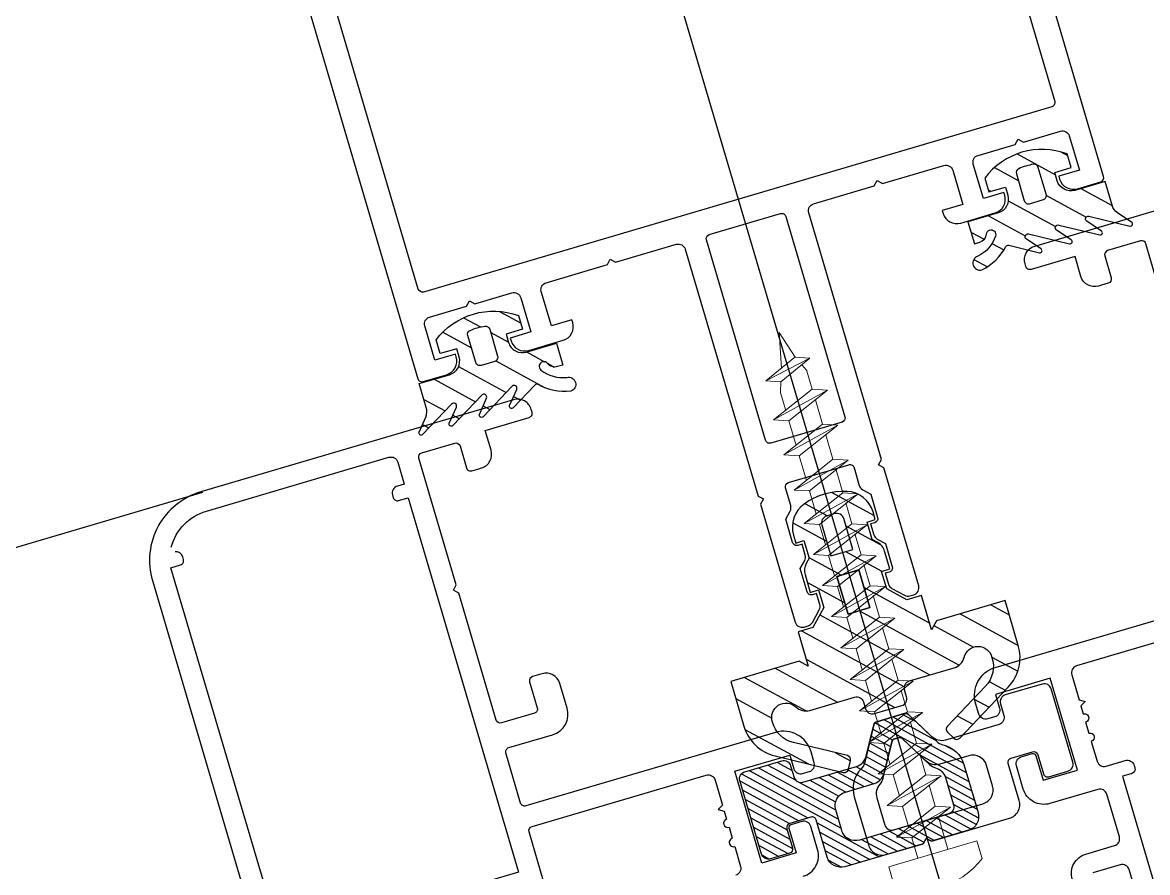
# Model space of a CAD drawing. Header units: millimetres. Extents: x 62878 to 70819, y -67946 to -61850.
# Drawn here: x 63899.33 to 63907.2, y -65539.48 to -65533.54 of the extents above; entities that cross this region are included whole.
import ezdxf

# ---------------------------------------------------------------- set-up
doc = ezdxf.new("R2010")
doc.units = ezdxf.units.MM
doc.layers.add('DOGRAMA', color=171, linetype='Continuous', lineweight=0)
doc.layers.add('DUVAR-yeni', color=3, linetype='Continuous', lineweight=30)
pattern_1 = [(151.4266584183392, (64007.72836695237, -65496.60605881782), (0.07592747398675415, 0.1394151397588898), [])]

# ---------------------------------------------------------------- blocks, each defined once
blk = doc.blocks.new('a2we')
at = {"lineweight": 5, "ltscale": 0.5}
for p, q in [((-196.0144480926461, -415.2868589025547), (-196.5925912144022, -417.2488821181558)), ((-196.0144480926461, -415.2868589025547), (-195.4639709594615, -417.7110762494052)), ((-197.5747968978259, -417.6063757508618), (-196.5747276986959, -417.2423803302317)), ((-194.1582851917165, -418.2620245979042), (-197.5747968978259, -417.6063757508618)), ((-195.1583543907882, -418.6260200186506), (-197.5747968978259, -417.6063757508618)), ((-196.5747276986959, -417.2423803302317), (-194.1582851917165, -418.2620245979042)), ((-197.1143788935161, -419.7428166739272), (-197.1143788935161, -418.4283854465556)), ((-196.8896500078097, -417.895480952812), (-197.0961171580722, -418.3448917148726)), ((-194.1582851917165, -418.2620245979042), (-195.1583543907882, -418.6260200186506)), ((-195.1583543907882, -418.6260200186506), (-194.9264251741961, -419.2953524503964)), ((-198.1144480926461, -420.1068120946153), (-197.1143788935161, -419.7428166739268)), ((-194.9154016761721, -421.4039929561312), (-198.1144480926461, -420.1068120946153)), ((-193.9153324771005, -421.0399975355008), (-198.1144480926461, -420.1068120946153)), ((-197.1143788935161, -419.7428166739268), (-193.9153324771005, -421.0399975355008)), ((-197.1143788935161, -419.7428166739268), (-193.9153324771005, -421.0399975355008)), ((-194.9154016761394, -420.634479622855), (-194.9154016761394, -419.3608343693425)), ((-197.1143788935161, -422.2969096404012), (-197.1143788935162, -420.512330007273)), ((-193.9153324771005, -421.0399975355008), (-194.9154016761721, -421.4039929561312)), ((-194.9154016761721, -423.1885725893157), (-194.9154016761721, -421.4039929561312)), ((-198.1144480926461, -422.6609050610894), (-197.1143788935161, -422.2969096404012)), ((-197.1143788935161, -422.2969096404012), (-193.9153324771005, -423.594090501975)), ((-197.1143788935161, -422.2969096404012), (-193.9153324771005, -423.594090501975)), ((-194.9154016761721, -423.9580859226053), (-198.1144480926461, -422.6609050610894)), ((-193.9153324771005, -423.594090501975), (-198.1144480926461, -422.6609050610894)), ((-197.1143788935161, -424.8510026068752), (-197.1143788935162, -423.0664229737469)), ((-193.9153324771005, -423.594090501975), (-194.9154016761721, -423.9580859226053)), ((-194.9154016761721, -425.7426655557898), (-194.9154016761721, -423.9580859226053)), ((-198.1144480926461, -425.2149980275636), (-197.1143788935161, -424.8510026068752)), ((-197.1143788935161, -424.8510026068752), (-193.9153324771005, -426.1481834684492)), ((-197.1143788935161, -424.8510026068752), (-193.9153324771005, -426.1481834684492)), ((-194.9154016761721, -426.5121788890793), (-198.1144480926461, -425.2149980275636)), ((-193.9153324771005, -426.1481834684492), (-198.1144480926461, -425.2149980275636)), ((-197.1143788935161, -427.3050955733496), (-197.1143788935162, -425.6205159402211)), ((-193.9153324771005, -426.1481834684492), (-194.9154016761721, -426.5121788890793)), ((-194.9154016761721, -428.1967585222638), (-194.9154016761721, -426.5121788890793)), ((-198.1144480926461, -427.669090994038), (-197.1143788935161, -427.3050955733496)), ((-194.9154016761721, -428.9662718555534), (-198.1144480926461, -427.669090994038)), ((-193.9153324771005, -428.6022764349236), (-198.1144480926461, -427.669090994038)), ((-197.1143788935161, -427.3050955733496), (-193.9153324771005, -428.6022764349236)), ((-197.1143788935161, -427.3050955733496), (-193.9153324771005, -428.6022764349236)), ((-197.1143788935161, -429.5591885398237), (-197.1143788935161, -428.0237477951896)), ((-193.9153324771005, -428.6022764349236), (-194.9154016761721, -428.9662718555534)), ((-198.1144480926461, -429.9231839605702), (-197.1143788935161, -429.5591885398237)), ((-197.1143788935161, -429.5591885398237), (-193.9153324771005, -430.8563694013976)), ((-197.1143788935161, -429.5591885398237), (-193.9153324771005, -430.8563694013976)), ((-194.9154016761721, -430.450851488738), (-194.9154016761721, -428.9662718555534)), ((-194.9154016761721, -431.2203648220857), (-198.1144480926461, -429.9231839605702)), ((-193.9153324771005, -430.8563694013976), (-198.1144480926461, -429.9231839605702)), ((-197.1143788935161, -431.8132815063559), (-197.1143788935161, -430.2778407616635)), ((-193.9153324771005, -430.8563694013976), (-194.9154016761721, -431.2203648220857)), ((-198.1144480926461, -432.177276926986), (-197.1143788935161, -431.8132815063559)), ((-197.1143788935161, -431.8132815063559), (-193.9153324771005, -433.1104623678716)), ((-197.1143788935161, -431.8132815063559), (-193.9153324771005, -433.1104623678716)), ((-194.9154016761721, -432.7049444552304), (-194.9154016761721, -431.2203648220857)), ((-194.9154016761721, -433.4744577885599), (-198.1144480926461, -432.177276926986)), ((-193.9153324771005, -433.1104623678716), (-198.1144480926461, -432.177276926986)), ((-197.1143788935161, -434.0673744728301), (-197.1143788935161, -432.5319337281958)), ((-193.9153324771005, -433.1104623678716), (-194.9154016761721, -433.4744577885599)), ((-194.9154016761721, -434.9590374217446), (-194.9154016761721, -433.4744577885599)), ((-198.1144480926461, -434.4313698935184), (-197.1143788935161, -434.0673744728301)), ((-197.1143788935161, -434.0673744728301), (-193.9153324771005, -435.364555334404)), ((-197.1143788935161, -434.0673744728301), (-193.9153324771005, -435.364555334404)), ((-194.9154016761721, -435.7285507550341), (-198.1144480926461, -434.4313698935184)), ((-193.9153324771005, -435.364555334404), (-198.1144480926461, -434.4313698935184)), ((-197.1143788935161, -436.3642339800811), (-197.1143788935161, -434.7860266946118)), ((-193.9153324771005, -435.364555334404), (-194.9154016761721, -435.7285507550341)), ((-194.9154016761721, -437.2558969289955), (-194.9154016761721, -435.7285507550341)), ((-198.1144480926461, -436.7282294008277), (-197.1143788935161, -436.3642339800811)), ((-197.1143788935161, -436.3642339800811), (-193.9153324771005, -437.6614148416551)), ((-197.1143788935161, -436.3642339800811), (-193.9153324771005, -437.6614148416551)), ((-194.9154016761721, -438.0254102623434), (-198.1144480926461, -436.7282294008277)), ((-193.9153324771005, -437.6614148416551), (-198.1144480926461, -436.7282294008277)), ((-197.1143788935161, -438.6610934873901), (-197.1143788935161, -437.1337473134849)), ((-193.9153324771005, -437.6614148416551), (-194.9154016761721, -438.0254102623434)), ((-194.9154016761721, -439.5527564362646), (-194.9154016761721, -438.0254102623434)), ((-198.1144480926461, -439.0250889080787), (-197.1143788935161, -438.6610934873901)), ((-197.1143788935161, -438.6610934873901), (-193.9153324771005, -439.9582743489061)), ((-197.1143788935161, -438.6610934873901), (-193.9153324771005, -439.9582743489061)), ((-194.9154016761721, -440.3222697695944), (-198.1144480926461, -439.0250889080787)), ((-193.9153324771005, -439.9582743489061), (-198.1144480926461, -439.0250889080787)), ((-197.1143788935161, -440.9579529946993), (-197.1143788935161, -439.430606820736)), ((-193.9153324771005, -439.9582743489061), (-194.9154016761721, -440.3222697695944)), ((-194.9154016761721, -441.849615943574), (-194.9154016761721, -440.3222697695944)), ((-198.1144480926461, -441.3219484153295), (-197.1143788935161, -440.9579529946993)), ((-194.9154016761721, -442.6191292769035), (-198.1144480926461, -441.3219484153295)), ((-193.9153324771005, -442.2551338562151), (-198.1144480926461, -441.3219484153295)), ((-197.1143788935161, -440.9579529946993), (-193.9153324771005, -442.2551338562151)), ((-197.1143788935161, -443.2537258831643), (-197.1143788935161, -441.7274663280053)), ((-193.9153324771005, -442.2551338562151), (-194.9154016761721, -442.6191292769035)), ((-194.9154016761721, -444.1453888320787), (-194.9154016761721, -442.6191292769035)), ((-198.1144480926461, -443.6177213039109), (-197.1143788935161, -443.2537258831643)), ((-194.9154016761721, -444.9149021654266), (-198.1144480926461, -443.6177213039109)), ((-193.9153324771005, -444.5509067447383), (-198.1144480926461, -443.6177213039109)), ((-197.1143788935161, -443.2537258831643), (-193.9153324771005, -444.5509067447383)), ((-197.1143788935161, -445.5538642814245), (-197.1143788935161, -444.0232392165685)), ((-193.9153324771005, -444.5509067447383), (-194.9154016761721, -444.9149021654266)), ((-194.9154016761721, -446.4455272302989), (-194.9154016761721, -444.9149021654266)), ((-198.1144480926461, -445.9178597020545), (-197.1143788935161, -445.5538642814245)), ((-193.9153324771005, -446.8510451429402), (-198.1144480926461, -445.9178597020545)), ((-194.9154016761721, -447.2150405636282), (-198.1144480926461, -445.9178597020545)), ((-197.1143788935161, -445.5538642814245), (-193.9153324771005, -446.8510451429402)), ((-197.1143788935161, -445.5538642814245), (-193.9153324771005, -446.8510451429402)), ((-197.1143788935161, -447.8540026795677), (-197.1143788935161, -446.3233776147298)), ((-193.9153324771005, -446.8510451429402), (-194.9154016761721, -447.2150405636282)), ((-194.9154016761721, -448.7456656284821), (-194.9154016761721, -447.2150405636282)), ((-197.1143788935161, -447.8540026795677), (-198.1144480926461, -448.2179981003141)), ((-194.9154016761721, -449.5151789618299), (-198.1144480926461, -448.2179981003141)), ((-198.1144480926461, -448.2179981003141), (-193.9153324771005, -449.1511835411412)), ((-193.9153324771005, -449.1511835411412), (-197.1143788935161, -447.8540026795677)), ((-197.1143788935161, -450.1541410778275), (-197.1143788935161, -448.6235160129718)), ((-193.9153324770423, -449.1511835411412), (-194.9154016761721, -449.5151789618299)), ((-194.9154016761723, -451.0458040266858), (-194.9154016761721, -449.5151789618299)), ((-198.1144480926461, -450.5181364984577), (-197.1143788935161, -450.1541410778275)), ((-194.9154016761721, -451.8153173600317), (-198.1144480926461, -450.5181364984577)), ((-193.9153324770423, -451.4513219393434), (-198.1144480926461, -450.5181364984577)), ((-197.1143788935161, -450.1541410778275), (-193.9153324770423, -451.4513219393434)), ((-197.1143788935161, -453.2868589025547), (-197.1143788935162, -450.9236544111328)), ((-193.9153324770423, -451.4513219393434), (-194.9154016761721, -451.8153173600317)), ((-194.9154016761721, -453.2868589025547), (-194.9154016761721, -451.8153173600317)), ((-192.7980524524961, -453.2868589025547), (-199.230843732796, -453.2868589025547)), ((-199.230843732796, -454.5827171301502), (-199.230843732796, -453.2868589025547)), ((-192.7980524524961, -454.5827171301502), (-192.7980524524961, -453.2868589025547))]:
    blk.add_line(p, q, dxfattribs=at)
blk.add_lwpolyline([(-196.4690204826777, -455.6637351848848), (-196.1125089353335, -455.3998333582319), (-195.9163872499585, -455.3998333582319), (-195.5598757026143, -455.6637351848848)], dxfattribs=at)
for centre, radius, start, end in [((-196.9143788935627, -418.4283854465556), 0.2, 155.3251238657465, 180), ((-195.115401676151, -419.3608343693425), 0.2, 0, 19.11162363728389), ((-195.6603624057317, -449.5292358589606), 6.187568978619671, 234.757305859688, 262.4904896380407), ((-196.3685337795604, -449.5292358589606), 6.187568978619673, 277.5095103619591, 305.2426941403116)]:
    blk.add_arc(centre, radius, start, end, dxfattribs=at)

msp = doc.modelspace()

# ---------------------------------------------------------------- hatches: boundary and pattern name
at = {"layer": 'DOGRAMA', "lineweight": -2}
h = msp.add_hatch(dxfattribs=at)
h.set_pattern_fill('ANSI31', color=256, scale=0.05, angle=523.5057849383392, style=0)
h.set_pattern_definition(pattern_1)
edge = h.paths.add_edge_path()
edge.add_arc((63907.0489851384, -65534.78597607507), 0.09999999995363479, 196.4266584055119, 236.4266584056851, ccw=False)
edge.add_line((63906.95306688807, -65534.81425485235), (63906.90412255099, -65534.64824148035))
edge.add_line((63906.90412255099, -65534.64824148035), (63906.69310240018, -65534.71045479045))
edge.add_arc((63906.66482362286, -65534.61453654009), 0.09999999999111438, 196.4266584207896, 286.42665842078964, ccw=False)
edge.add_line((63906.5689053725, -65534.64281531741), (63906.55193810612, -65534.58526436718))
edge.add_line((63906.55193810612, -65534.58526436718), (63906.66704000653, -65534.5513298344))
edge.add_line((63906.66704000653, -65534.5513298344), (63906.6387612292, -65534.45541158407))
edge.add_arc((63906.46412158736, -65534.92392091746), 0.49999999997082, 69.55676077025808, 143.2965560621246)
edge.add_line((63906.06325172702, -65534.62508424793), (63906.09153050432, -65534.72100249829))
edge.add_line((63906.09153050432, -65534.72100249829), (63906.2066324048, -65534.6870679655))
edge.add_line((63906.2066324048, -65534.6870679655), (63906.22359967119, -65534.74461891571))
edge.add_arc((63906.12768142081, -65534.77289769304), 0.100000000018224, -73.5733415707511, 16.426658429248903, ccw=False)
edge.add_line((63906.15596019815, -65534.86881594342), (63905.94494004734, -65534.93102925349))
edge.add_line((63905.94494004734, -65534.93102925349), (63905.99003762895, -65535.08399488837))
edge.add_line((63905.99003762895, -65535.08399488837), (63906.02790557337, -65535.07283059829))
edge.add_arc((63906.00952436813, -65535.01048373555), 0.0650000000026714, 286.4266584052214, 354.8359939172237)
edge.add_arc((63906.10681729099, -65535.01927646183), 0.03268943072275203, -19.00362072441061, 174.8359939169109, ccw=False)
edge.add_arc((63905.90767434166, -65534.95350092641), 0.2424115900525277, 296.11735263008416, 341.62412503743946, ccw=False)
edge.add_arc((63906.02979733208, -65535.218756167), 0.05002797726184434, 107.9412634975209, 285.4544998052244)
edge.add_arc((63905.87854740239, -65534.93360702731), 0.3717812401217464, 296.2751588470188, 332.9266793367318)
edge.add_arc((63906.22593602638, -65535.11434108003), 0.02000000000724108, 76.42665844449408, 144.8123213259601, ccw=False)
edge.add_line((63906.2306298235, -65535.09489967399), (63906.44452254974, -65535.14654043817))
edge.add_arc((63906.44804289757, -65535.13195938365), 0.01500000000150374, 256.4266584715099, 416.4266584850812)
edge.add_line((63906.45633795681, -65535.11946170418), (63906.35375398739, -65535.05137385581))
edge.add_arc((63906.3648140664, -65535.03471028318), 0.02000000001251871, 76.42665838860017, 236.4266584020892, ccw=False)
edge.add_line((63906.36950786354, -65535.01526887713), (63906.65554270051, -65535.08432712809))
edge.add_arc((63906.65906304836, -65535.06974607356), 0.01500000000662652, 256.4266583904623, 416.4266584387696)
edge.add_line((63906.66735810761, -65535.05724839409), (63906.56477413818, -65534.98916054568))
edge.add_arc((63906.57583421718, -65534.97249697307), 0.01999999998628493, 76.42665841444841, 236.4266584022423, ccw=False)
edge.add_line((63906.5805280143, -65534.95305556705), (63906.86656285134, -65535.02211381799))
edge.add_arc((63906.87008319917, -65535.00753276349), 0.01499999997150517, 256.4266584724357, 416.4266584543428)
edge.add_line((63906.8783782584, -65534.99503508404), (63906.77579428898, -65534.92694723564))
edge.add_arc((63906.78685436799, -65534.910283663), 0.02000000001455725, 76.42665845427791, 236.4266584309829, ccw=False)
edge.add_line((63906.79154816511, -65534.89084225695), (63907.07758300214, -65534.95990050792))
edge.add_arc((63907.08110334997, -65534.94531945339), 0.01500000000857648, 256.4266584780325, 416.4266584541387)
edge.add_line((63907.08939840922, -65534.93282177391), (63906.99368474339, -65534.86929393811))
edge = h.paths.add_edge_path(flags=16)
edge.add_line((63906.28371527703, -65534.59490182501), (63906.33931306568, -65534.7834829137))
edge.add_arc((63906.36808854077, -65534.7749992805), 0.02999999997566336, 196.4266584474792, 286.4266584608081)
edge.add_line((63906.37657217398, -65534.80377475558), (63906.47249042433, -65534.77549597832))
edge.add_arc((63906.46400679112, -65534.74672050318), 0.03000000003149514, 286.4266584160422, 376.4266584160422)
edge.add_line((63906.49278226626, -65534.73823686998), (63906.43718447758, -65534.54965578132))
edge.add_arc((63906.40840900249, -65534.55813941451), 0.02999999998058478, 16.42665843022074, 98.66022427212542)
edge.add_arc((63906.46412158739, -65534.92392091747), 0.4000000000105651, 98.66022424912427, 114.1930925853179)
edge.add_arc((63906.31249075211, -65534.58641819182), 0.02999999996897027, 114.193092601153, 196.4266584341504)
h = msp.add_hatch(dxfattribs=at)
h.set_pattern_fill('ANSI31', color=256, scale=0.05, angle=523.5057849383392, style=0)
h.set_pattern_definition(pattern_1)
edge = h.paths.add_edge_path()
edge.add_arc((63902.06123611936, -65536.25647249546), 0.09999999999142001, 336.4266584282746, 376.4266584287869)
edge.add_line((63902.15715436971, -65536.22819371813), (63902.10821003265, -65536.06218034617))
edge.add_line((63902.10821003265, -65536.06218034617), (63902.31923018349, -65535.99996703606))
edge.add_arc((63902.29095140615, -65535.90404878568), 0.1000000000091874, 286.4266584264291, 376.4266584264291)
edge.add_line((63902.38686965653, -65535.87577000835), (63902.36990239012, -65535.8182190582))
edge.add_line((63902.36990239012, -65535.8182190582), (63902.25480048969, -65535.85215359092))
edge.add_line((63902.25480048969, -65535.85215359092), (63902.22652171239, -65535.75623534057))
edge.add_arc((63902.62739157274, -65536.05507201004), 0.4999999999672388, 69.55676077552812, 143.2965560676303, ccw=False)
edge.add_line((63902.80203121455, -65535.58656267665), (63902.83030999188, -65535.68248092702))
edge.add_line((63902.83030999188, -65535.68248092702), (63902.71520809142, -65535.7164154598))
edge.add_line((63902.71520809142, -65535.7164154598), (63902.73217535782, -65535.77396641004))
edge.add_arc((63902.82809360819, -65535.74568763272), 0.1000000000050723, 196.4266584184318, 286.4266584184318)
edge.add_line((63902.85637238551, -65535.84160588309), (63903.06739253629, -65535.77939257299))
edge.add_line((63903.06739253629, -65535.77939257299), (63903.11249011789, -65535.93235820784))
edge.add_line((63903.11249011789, -65535.93235820784), (63903.07462217352, -65535.94352249788))
edge.add_arc((63903.05624096826, -65535.88117563514), 0.06500000000678649, 218.017322902733, 286.426658417525, ccw=False)
edge.add_arc((63902.97927883378, -65535.9413425258), 0.03268943071656494, 38.01732291271809, 231.8569375391436)
edge.add_arc((63903.11088870687, -65535.77805389598), 0.2424115900339069, 231.2291917705969, 276.7359641778543)
edge.add_arc((63903.15219616495, -65536.0671353055), 0.05002797723702349, -72.60118295319711, 104.91205335841809, ccw=False)
edge.add_arc((63903.12456490133, -65535.74554070611), 0.3717812400922091, 239.9266375006914, 276.5781579914065, ccw=False)
edge.add_arc((63902.93078331349, -65536.08582345628), 0.0199999999858274, 68.04099553346803, 136.4266583960897)
edge.add_line((63902.91629346056, -65536.07203780572), (63902.76462488378, -65536.23145395821))
edge.add_arc((63902.75375749409, -65536.22111472028), 0.01499999999446041, 156.4266583837209, 316.4266583361735, ccw=False)
edge.add_line((63902.74000926055, -65536.21511588087), (63902.78924918218, -65536.10226706167))
edge.add_arc((63902.77091820411, -65536.09426860913), 0.01999999999910828, 336.4266584020146, 496.4266584248247)
edge.add_line((63902.75642835117, -65536.08048295857), (63902.553604733, -65536.29366726831))
edge.add_arc((63902.54273734329, -65536.28332803037), 0.01500000000500317, 156.4266584346665, 316.42665837448675, ccw=False)
edge.add_line((63902.52898910974, -65536.27732919098), (63902.57822903137, -65536.16448037174))
edge.add_arc((63902.55989805331, -65536.15648191923), 0.01999999998080023, 336.4266584700971, 496.4266584693949)
edge.add_line((63902.54540820036, -65536.14269626868), (63902.3425845822, -65536.3558805784))
edge.add_arc((63902.33171719249, -65536.34554134046), 0.01500000000500317, 156.4266583948356, 316.42665837448675, ccw=False)
edge.add_line((63902.31796895894, -65536.33954250105), (63902.36720888055, -65536.22669368183))
edge.add_arc((63902.34887790249, -65536.21869522931), 0.01999999998661987, 336.4266584318879, 496.4266584693949)
edge.add_line((63902.33438804954, -65536.20490957877), (63902.13156443139, -65536.4180938885))
edge.add_arc((63902.12069704168, -65536.40775465056), 0.01500000001027455, 156.4266584059503, 316.4266583936433, ccw=False)
edge.add_line((63902.10694880812, -65536.40175581115), (63902.15289100972, -65536.2964647581))
edge = h.paths.add_edge_path(flags=16)
edge.add_line((63902.60045446292, -65535.68080687393), (63902.65605225156, -65535.86938796267))
edge.add_arc((63902.62727677649, -65535.87787159584), 0.02999999995347521, -73.57334159797688, 16.426658402023122, ccw=False)
edge.add_line((63902.63576040966, -65535.90664707091), (63902.5398421593, -65535.93492584823))
edge.add_arc((63902.53135852609, -65535.90615037311), 0.0300000000056368, 196.4266584317607, 286.4266584450895, ccw=False)
edge.add_line((63902.50258305098, -65535.91463400632), (63902.44698526233, -65535.72605291766))
edge.add_arc((63902.47576073743, -65535.71756928445), 0.02999999999660028, 114.1930926094198, 196.4266584356903, ccw=False)
edge.add_arc((63902.62739157271, -65536.05507201022), 0.4000000001382876, 98.66022424423892, 114.1930925804819, ccw=False)
edge.add_arc((63902.57167898784, -65535.68929050713), 0.0299999999809151, 16.426658434150397, 98.66022427212539, ccw=False)
h = msp.add_hatch(dxfattribs=at)
h.set_pattern_fill('ANSI31', color=256, scale=0.05, angle=523.5057849383392, style=0)
h.set_pattern_definition(pattern_1)
edge = h.paths.add_edge_path(flags=16)
edge.add_arc((63905.02809816302, -65537.01945514041), 0.05000000000951513, 16.42665841607405, 106.426658416074)
edge.add_line((63905.01395877436, -65536.97149601522), (63904.95640782415, -65536.98846328161))
edge.add_arc((63904.97054721283, -65537.03642240679), 0.05000000000172985, 106.4266584447816, 196.4266584504211)
edge.add_line((63904.92258808764, -65537.05056179548), (63904.98621533662, -65537.26637785879))
edge.add_line((63904.98621533662, -65537.26637785879), (63905.13968453719, -65537.22113181508))
edge.add_line((63905.13968453719, -65537.22113181508), (63905.07605728821, -65537.00531575175))
h.paths.add_polyline_path([(63905.18210270315, -65537.36500919065), (63905.0286335026, -65537.41025523432), (63905.10640014021, -65537.67403042283), (63905.25986934078, -65537.62878437912)], flags=16)
edge = h.paths.add_edge_path()
edge.add_arc((63904.91686919985, -65537.06652621589), 0.2000000000060475, 125.8604395222713, 196.4266584058464)
edge.add_line((63904.7250326991, -65537.12308377048), (63904.740954906, -65537.1770900031))
edge.add_line((63904.740954906, -65537.1770900031), (63904.7985058562, -65537.16012273669))
edge.add_line((63904.7985058562, -65537.16012273669), (63904.83478307964, -65537.28317076518))
edge.add_line((63904.83478307964, -65537.28317076518), (63904.81401053875, -65537.32131251461))
edge.add_arc((63904.90183109921, -65537.36914084466), 0.09999999997339931, 151.4266584251752, 196.4266584243263)
edge.add_line((63904.80591284887, -65537.39741962198), (63904.84275850433, -65537.52239570438))
edge.add_line((63904.84275850433, -65537.52239570438), (63904.90030945455, -65537.50542843799))
edge.add_line((63904.90030945455, -65537.50542843799), (63904.93658667793, -65537.62847646647))
edge.add_line((63904.93658667793, -65537.62847646647), (63904.8610227477, -65537.767224081))
edge.add_line((63904.8610227477, -65537.767224081), (63904.75715836928, -65537.79784554898))
edge.add_line((63904.75715836928, -65537.79784554898), (63904.82785531259, -65538.0376411749))
edge.add_line((63904.82785531259, -65538.0376411749), (63904.76575679876, -65538.00382143837))
edge.add_line((63904.76575679876, -65538.00382143837), (63904.2861655469, -65538.14521532498))
edge.add_line((63904.2861655469, -65538.14521532498), (63904.37857843187, -65538.45866884306))
edge.add_arc((63904.66633318295, -65538.37383251112), 0.299999999983186, 196.4266584173379, 256.4266584190141)
edge.add_line((63904.59592622604, -65538.66545360158), (63905.07348697898, -65538.7807525304))
edge.add_arc((63905.08052767465, -65538.75159042137), 0.0299999999764241, 256.426658444957, 346.426658431449)
edge.add_line((63905.10968978368, -65538.75863111705), (63905.12377117509, -65538.70030689894))
edge.add_arc((63905.09460906604, -65538.69326620328), 0.02999999999593473, 346.4266584682487, 436.426658458002)
edge.add_line((63905.10164976172, -65538.66410409422), (63904.72510951788, -65538.5731948507))
edge.add_arc((63904.77204748912, -65538.3787807904), 0.1999999999681904, 194.5070610824371, 256.4266584264666, ccw=False)
edge.add_arc((63904.6728952961, -65538.39609041858), 0.1000000000219169, 46.42665842667071, 199.1415060142392, ccw=False)
edge.add_arc((63904.81075180179, -65538.25119188913), 0.0999999999748439, 226.4266584097233, 286.4266584111514)
edge.add_line((63904.83903057909, -65538.34711013947), (63905.15248654792, -65538.25469653196))
edge.add_arc((63905.16662593657, -65538.30265565717), 0.05000000001935798, 16.426658395363916, 106.42665839536389, ccw=False)
edge.add_line((63905.21458506177, -65538.28851626853), (63905.22872024671, -65538.33646113526))
edge.add_arc((63905.27667937189, -65538.32232174659), 0.05000000000665127, 196.4266584344264, 286.4266584447815)
edge.add_line((63905.29081876057, -65538.37028087176), (63905.48265526131, -65538.31372331714))
edge.add_arc((63905.46851587265, -65538.26576419195), 0.05000000000951513, 286.4266584160741, 376.4266584184319)
edge.add_line((63905.51647499784, -65538.25162480329), (63905.50233981287, -65538.20367993656))
edge.add_arc((63905.55029893803, -65538.1895405479), 0.04999999998159925, 106.4266584175079, 196.4266584255052, ccw=False)
edge.add_line((63905.53615954938, -65538.14158142274), (63905.84961551823, -65538.04916781523))
edge.add_arc((63905.82133674088, -65537.95324956486), 0.1000000000133025, 286.4266584344264, 346.4266584354109)
edge.add_arc((63906.01575080123, -65538.00018753613), 0.09999999999970591, 13.711810810413112, 166.4266584071831, ccw=False)
edge.add_arc((63905.9230664936, -65538.03943546258), 0.1999999999517273, -43.57334158883998, 18.34625575259048, ccw=False)
edge.add_line((63906.06796502301, -65538.17729196826), (63905.80096518677, -65538.45793076327))
edge.add_arc((63905.82269996619, -65538.4786092391), 0.02999999999045795, 136.4266584540489, 226.4266584540489)
edge.add_line((63905.80202149036, -65538.50034401852), (63905.84549104919, -65538.54170097024))
edge.add_arc((63905.86616952507, -65538.51996619086), 0.02999999998892083, 226.4266583361735, 316.426658365887)
edge.add_line((63905.88790430446, -65538.54064466672), (63906.22653648227, -65538.18471438721))
edge.add_arc((63906.00918868812, -65537.97792962866), 0.2999999999917787, 316.4266584123521, 376.4266584134933)
edge.add_line((63906.29694343923, -65537.89309329673), (63906.20453055423, -65537.57963977862))
edge.add_line((63906.20453055423, -65537.57963977862), (63905.72493930243, -65537.72103366522))
edge.add_line((63905.72493930243, -65537.72103366522), (63905.69111956587, -65537.78313217907))
edge.add_line((63905.69111956587, -65537.78313217907), (63905.6204226226, -65537.54333655314))
edge.add_line((63905.6204226226, -65537.54333655314), (63905.51655824419, -65537.57395802105))
edge.add_line((63905.51655824419, -65537.57395802105), (63905.37781062962, -65537.4983940908))
edge.add_line((63905.37781062962, -65537.4983940908), (63905.34153340625, -65537.37534606237))
edge.add_line((63905.34153340625, -65537.37534606237), (63905.39908435645, -65537.35837879598))
edge.add_line((63905.39908435645, -65537.35837879598), (63905.36223870096, -65537.23340271351))
edge.add_arc((63905.26632045065, -65537.26168149075), 0.09999999992168608, 16.42665838905529, 61.42665839225936)
edge.add_line((63905.31414878072, -65537.17386093037), (63905.2760070313, -65537.15308838949))
edge.add_line((63905.2760070313, -65537.15308838949), (63905.23972980789, -65537.03004036105))
edge.add_line((63905.23972980789, -65537.03004036105), (63905.2972807581, -65537.01307309465))
edge.add_line((63905.2972807581, -65537.01307309465), (63905.28135855124, -65536.95906686207))
edge.add_arc((63905.08952205048, -65537.0156244167), 0.2000000000310816, 16.4266584166635, 86.99287729756828)
edge.add_arc((63905.07533159349, -65537.28575194377), 0.4704999999378862, 86.99287730686086, 125.8604395405769)
at = {"layer": 'DOGRAMA', "lineweight": -2, "ltscale": 5}
h = msp.add_hatch(dxfattribs=at)
h.set_pattern_fill('ANSI31', color=256, scale=0.015, angle=523.5057849383392, style=0)
h.set_pattern_definition([(151.4266584183392, (64007.72836695237, -65496.60605881782), (0.02277824219602622, 0.04182454192766689), [])])
edge = h.paths.add_edge_path(flags=16)
edge.add_line((63905.43273372311, -65538.54600277981), (63905.45889747216, -65538.53828914005))
edge.add_arc((63905.46738110535, -65538.56706461516), 0.02999999999248517, 46.426658404689476, 106.4266584090326, ccw=False)
edge.add_line((63905.48805958121, -65538.54532983575), (63905.67668729997, -65538.72479030569))
edge.add_arc((63905.74561555276, -65538.65234104099), 0.09999999993973757, 226.4266584308652, 254.2856165444557)
edge.add_arc((63905.6914471307, -65538.84486579793), 0.1000000000303678, 16.4266584228925, 74.28561653392683, ccw=False)
edge.add_line((63905.78736538109, -65538.8165870206), (63905.84397730277, -65539.00860792788))
edge.add_arc((63905.7960181776, -65539.02274731654), 0.04999999998857822, -73.57334157121312, 16.426658423147387, ccw=False)
edge.add_line((63905.81015756627, -65539.07070644172), (63905.18668893886, -65539.25451849432))
edge.add_arc((63905.15841016154, -65539.15860024393), 0.1000000000190303, 196.4266584148952, 286.4266584160741, ccw=False)
edge.add_line((63905.06249191115, -65539.18687902125), (63905.02001937813, -65539.04281723913))
edge.add_arc((63905.11593762851, -65539.01453846181), 0.1000000000190303, 106.4266584104345, 196.426658416074, ccw=False)
edge.add_line((63905.08765885121, -65538.91862021144), (63905.29033005556, -65538.85886835153))
edge.add_arc((63905.26205127828, -65538.76295010115), 0.09999999999272702, 286.4266583944399, 346.4266583880384)
edge.add_line((63905.35925830842, -65538.78641908684), (63905.41205524728, -65538.56773755926))
edge.add_arc((63905.44121735635, -65538.5747782549), 0.03000000000324984, 106.42665851019379, 166.426658528803, ccw=False)
edge = h.paths.add_edge_path()
edge.add_line((63904.84736652749, -65539.09371903828), (63904.69869323942, -65539.1375511431))
edge.add_arc((63904.70717687262, -65539.16632661823), 0.03000000002245861, 106.4266584066429, 196.4266584027133)
edge.add_line((63904.67840139748, -65539.17481025142), (63904.71799168576, -65539.30909580193))
edge.add_arc((63904.68921621065, -65539.3175794351), 0.02999999999329149, -73.57334162548437, 16.426658365116396, ccw=False)
edge.add_line((63904.69769984383, -65539.34635491022), (63904.56341429332, -65539.3859451985))
edge.add_arc((63904.54927490468, -65539.3379860733), 0.05000000001935798, 196.4266583746537, 286.42665839536386, ccw=False)
edge.add_line((63904.50131577945, -65539.35212546193), (63904.35002432081, -65538.8389628225))
edge.add_arc((63904.39798344602, -65538.82482343382), 0.05000000002758818, 106.42665842735309, 196.4266584273531, ccw=False)
edge.add_line((63904.38384405735, -65538.77686430862), (63904.64282333338, -65538.70051160989))
edge.add_arc((63904.65696272203, -65538.74847073507), 0.04999999999349964, 16.426658404794978, 106.4266584127923, ccw=False)
edge.add_line((63904.70492184721, -65538.73433134642), (63904.7289588079, -65538.81586185926))
edge.add_arc((63904.77691793306, -65538.8017224706), 0.04999999998159925, 196.4266584255052, 286.4266584335025)
edge.add_line((63904.79105732173, -65538.84968159576), (63905.16484424809, -65538.73948111552))
edge.add_arc((63905.13656547078, -65538.64356286518), 0.09999999997715645, 286.4266584231474, 346.4266584214358)
edge.add_line((63905.23377250092, -65538.66703185081), (63905.2865694398, -65538.44835032326))
edge.add_arc((63905.31573154886, -65538.45539101894), 0.0300000000134954, 106.4266584544888, 166.4266584477554, ccw=False)
edge.add_line((63905.30724791565, -65538.42661554382), (63905.49954694768, -65538.36992162497))
edge.add_arc((63905.50803058089, -65538.39869710011), 0.03000000004053166, 46.426658431956525, 106.42665842544139, ccw=False)
edge.add_line((63905.52870905677, -65538.37696232066), (63905.72425582473, -65538.56300557613))
edge.add_arc((63905.79318407759, -65538.49055631144), 0.09999999997934672, 226.4266583949155, 256.9153301080111)
edge.add_arc((63905.72526686724, -65538.78276728406), 0.1999999999937503, 16.426658419610817, 76.91533013208908, ccw=False)
edge.add_line((63905.91710336797, -65538.72620972943), (63906.01613345565, -65539.06210801231))
edge.add_arc((63905.92021520527, -65539.0903867896), 0.1000000000108001, -73.57334159992058, 16.42665840007942, ccw=False)
edge.add_line((63905.94849398256, -65539.18630503998), (63905.6895147066, -65539.26265773871))
edge.add_line((63905.6895147066, -65539.26265773871), (63905.65225559826, -65539.24236589679))
edge.add_line((63905.65225559826, -65539.24236589679), (63905.63196375636, -65539.27962500512))
edge.add_line((63905.63196375636, -65539.27962500512), (63905.08522972929, -65539.44081403583))
edge.add_arc((63905.05695095196, -65539.34489578544), 0.1000000000231454, 196.4266584240714, 286.4266584240714, ccw=False)
edge.add_line((63904.96103270157, -65539.37317456277), (63904.8846256358, -65539.11401088019))
edge.add_arc((63904.85585016069, -65539.12249451339), 0.0300000000015217, 16.42665841843183, 106.4266584356903)

# ---------------------------------------------------------------- linework, layer by layer
at = {"layer": 'DOGRAMA', "lineweight": -2}
msp.add_line((63796.29558782151, -65567.63161545103), (63900.59348260257, -65536.82032770604), dxfattribs=at)
at = {"layer": 'DOGRAMA', "lineweight": -2, "ltscale": 0.5}
for points in [[(63899.11742106341, -65525.91777976125), (63902.09800419253, -65536.02756334997, 0.4142135623732619), (63902.13526330083, -65536.04785519188), (63902.29832432647, -65535.99978127042, 0.4142135623730951), (63902.36596379952, -65535.87558424276), (63902.36030804404, -65535.85640059269), (63902.21643066848, -65535.89881875862), (63902.14573372522, -65535.65902313273, -0.4142135623730951), (63902.17955346173, -65535.59692461891), (63902.43853273773, -65535.52057192015), (63902.45882457964, -65535.48331281185), (63902.49608368795, -65535.50360465376), (63902.75506296396, -65535.42725195498, -0.4142135623730951), (63902.81716147776, -65535.46107169155), (63902.88785842105, -65535.70086731744), (63902.74398104549, -65535.74328548339), (63902.74963680096, -65535.76246913349, 0.4142135623728953), (63902.87383382867, -65535.83010860653), (63903.11362945457, -65535.75941166327, 0.4142135623729619), (63903.18126892763, -65535.63521463558), (63903.17561317216, -65535.6160309855), (63903.03173579663, -65535.65844915148), (63902.96103885333, -65535.41865352554, -0.4142135623731395), (63902.99485858985, -65535.35655501173), (63903.4234779516, -65535.23018874211), (63903.44376979353, -65535.19292963381), (63903.48102890183, -65535.21322147573), (63903.90608196834, -65535.08790662719, -0.4142135623730951), (63903.9681804822, -65535.12172636377), (63904.47719847387, -65536.84825487038), (63904.51445758217, -65536.86854671229), (63904.49416574026, -65536.90580582058), (63904.73736322518, -65537.73070277374, 0.4142135623730951), (63904.79946173906, -65537.76452251022), (63904.8275555441, -65537.75623984812, 0.1989123673795887), (63904.8573264357, -65537.732194888), (63904.90515476576, -65537.64437432753, 0.1989123673797732), (63904.90920361072, -65537.60632077382), (63904.88678155992, -65537.53026784354), (63904.85800608483, -65537.53875147672, -0.4142135623730951), (63904.82074697654, -65537.51845963483), (63904.77267305509, -65537.35539860919), (63904.80335116741, -65537.29906862622, 0.1989123673797732), (63904.80740001238, -65537.26101507248), (63904.7849779616, -65537.18496214223), (63904.75620248648, -65537.19344577541, -0.4142135623729841), (63904.7189433782, -65537.17315393349), (63904.67086945677, -65537.01009290789), (63904.70154756909, -65536.9537629249, 0.1989123673797501), (63904.70559641402, -65536.91570937117), (63904.66903497458, -65536.79169731571, -0.4142135623729288), (63904.68932681652, -65536.75443820741), (63905.11136711813, -65536.63001158721, -0.4142135623725959), (63905.14862622644, -65536.65030342915), (63905.18518766588, -65536.7743154846, 0.1989123673796753), (63905.20923262602, -65536.80408637614), (63905.26556260902, -65536.83476448852), (63905.31363653047, -65536.99782551412, -0.4142135623736503), (63905.29334468854, -65537.03508462243), (63905.26456921344, -65537.04356825564), (63905.28699126423, -65537.1196211859, 0.1989123673797502), (63905.31103622436, -65537.14939207751), (63905.36736620738, -65537.18007018983), (63905.4154401288, -65537.34313121546, -0.4142135623732063), (63905.39514828687, -65537.38039032377), (63905.36637281177, -65537.38887395695), (63905.38879486256, -65537.46492688723, 0.1989123673796753), (63905.41283982272, -65537.49469777883), (63905.50066038316, -65537.5425261089, 0.1989123673797207), (63905.53871393683, -65537.54657495381), (63905.56680774196, -65537.53829229173, 0.4142135623730951), (63905.60062747847, -65537.47619377787), (63905.35742999356, -65536.65129682474), (63905.32017088526, -65536.6310049828), (63905.34046272716, -65536.59374587452), (63904.83144473548, -65534.86721736792, -0.4142135623730951), (63904.86526447204, -65534.80511885406), (63905.29031753849, -65534.67980400551), (63905.31060938042, -65534.64254489723), (63905.34786848873, -65534.66283673917), (63905.7764878505, -65534.53647046954, -0.4142135623730951), (63905.83858636431, -65534.57029020609), (63905.90928330764, -65534.81008583198), (63905.7654059321, -65534.85250399794), (63905.77106168754, -65534.87168764805, 0.4142135623729619), (63905.89525871522, -65534.93932712109), (63906.13505434116, -65534.86863017779, 0.4142135623728953), (63906.20269381419, -65534.74443315012), (63906.19703805874, -65534.72524950006), (63906.05316068319, -65534.76766766603), (63905.98246373986, -65534.5278720401, -0.4142135623730951), (63906.0162834764, -65534.46577352624), (63906.2752627524, -65534.3894208275), (63906.29555459436, -65534.3521617192), (63906.33281370264, -65534.3724535611), (63906.59179297863, -65534.29610086235, -0.4142135623730951), (63906.65389149248, -65534.32992059887), (63906.72458843575, -65534.56971622481), (63906.5807110602, -65534.61213439082), (63906.58636681567, -65534.63131804083, 0.4142135623728953), (63906.71056384335, -65534.69895751389), (63906.87362486899, -65534.65088359248, 0.4142135623729288), (63906.89391671085, -65534.61362448416), (63903.91333358177, -65524.50384089547, 0.4142135623729288)], [(63907.45066423527, -65535.97161277353), (63907.18908554507, -65535.08436895763, 0.4142135623730951), (63907.1518264368, -65535.06407711569), (63906.92162263591, -65535.13194618128, 0.4142135623730951), (63906.90133079398, -65535.16920528958), (63906.94657683769, -65535.32267449019, -0.4142135623730951), (63906.92628499577, -65535.35993359845), (63906.87832587056, -65535.37407298716), (63906.85914222054, -65535.3797287426, -0.4142135623730951), (63906.73494519284, -65535.31208926956), (63906.69394096571, -65535.17300780653), (63906.38700256453, -65535.26349989392, -0.4142135623730951), (63906.34974345624, -65535.24320805201), (63906.34408770079, -65535.22402440192, -0.4142135623730951), (63906.41172717383, -65535.09982737426), (63908.59866328222, -65534.45507125146, -0.4142135623730951)], [(63904.79212606835, -65539.50775117797, 0.4142135623730951), (63904.89358527795, -65539.32145563643), (63904.84551135649, -65539.15839461083, 0.4142135623730951), (63904.78341284264, -65539.12457487431), (63904.70667824234, -65539.14719789613, 0.4142135623730951), (63904.69315034775, -65539.17203730169), (63904.7440521469, -65539.34469015231), (63904.504256521, -65539.41538709564), (63904.314788713, -65538.77273481815), (63904.69846171446, -65538.65961970888), (63904.72674049177, -65538.75553795924, 0.4142135623730951), (63904.78883900561, -65538.7893576958), (63904.8367981308, -65538.77521830714, 0.4142135623730951), (63904.87061786732, -65538.7131197933), (63904.84799484547, -65538.63638519301, 0.4142135623730951), (63904.59960079008, -65538.5011062469), (63902.85388863342, -65539.01577999406, -0.4142135623730951), (63902.8166295251, -65538.99548815214), (63902.7134119879, -65538.6453865383, -0.4142135623730951), (63902.73370382984, -65538.60812743001), (63903.040642231, -65538.51763534259, 0.4142135623730951), (63903.14210144056, -65538.33133980104), (63903.09119964141, -65538.15868695038, 0.4142135623730951), (63902.96700261371, -65538.09104747734), (63902.94781896362, -65538.0967032328), (63902.89985983847, -65538.11084262146, 0.4142135623730951), (63902.87956799655, -65538.14810172978), (63902.93329767344, -65538.33034640546, -0.4142135623730951), (63902.91300583153, -65538.36760551378), (63902.68280203063, -65538.43547457934, -0.4142135623730951), (63902.64554292239, -65538.4151827374), (63902.38396423216, -65537.52793892153), (63902.34670512388, -65537.5076470796), (63902.36699696578, -65537.4703879713), (63902.1054182756, -65536.58314415545, -0.4142135623730951), (63902.12571011751, -65536.54588504712), (63902.35591391841, -65536.47801598153, -0.4142135623730951), (63902.39317302671, -65536.49830782347), (63902.43841907042, -65536.65177702405, 0.4142135623730951), (63902.47567817876, -65536.67206886598), (63902.5236373039, -65536.65792947731), (63902.54282095399, -65536.65227372182, 0.4142135623730951), (63902.61046042704, -65536.52807669416), (63902.5694561999, -65536.3889952311), (63902.8763946011, -65536.29850314371, 0.4142135623730951), (63902.89668644302, -65536.2612440354), (63902.89103068753, -65536.24206038537, 0.4142135623730951), (63902.76683365985, -65536.17442091227), (63900.5798975515, -65536.81917703508, 0.4142135623730951), (63900.24170018622, -65537.44016217349), (63901.14944893808, -65540.51913801029, 0.4142135623730951)], [(63900.37326286756, -65537.20670247283, -0.2621398995659221), (63900.61948783973, -65536.95346258559), (63901.89520056961, -65536.57735484726, -0.4142135623730951), (63901.95729908346, -65536.6111745838), (63902.00254512719, -65536.76464378441), (63901.95458600199, -65536.77878317305, 0.4142135623730951), (63901.92076626544, -65536.84088168689), (63901.92642202094, -65536.86006533696, 0.4142135623730951), (63901.96368112922, -65536.88035717889), (63902.03082390449, -65536.86056203478), (63902.8028345252, -65539.47913026983), (63901.14344879385, -65539.96835311737), (63900.37143817312, -65537.34978488238), (63900.43858094839, -65537.32998973821, 0.4142135623730951), (63900.45887279031, -65537.29273062991), (63900.45321703488, -65537.27354697988, 0.3618128521052944), (63900.40004037509, -65537.2379593403)], [(63906.67418785021, -65539.5262835633, -0.4142135623730951), (63906.76888311248, -65539.35240772452), (63906.97031143826, -65539.29302229213, 0.4142135623730951), (63907.00413117478, -65539.23092377833), (63906.9164669651, -65538.93357720219, 0.4142135623730951), (63906.85436845126, -65538.89975746565), (63906.51865457497, -65538.99873318625, -0.4142135623730951), (63906.33235903345, -65538.89727397669), (63906.28428511201, -65538.73421295108, -0.4142135623730951), (63906.31810484854, -65538.67211443723), (63906.39483944882, -65538.64949141539, -0.4142135623730951), (63906.41967885437, -65538.66301930996), (63906.47058065357, -65538.83567216064), (63906.71037627946, -65538.76497521735), (63906.52090847142, -65538.1223229399), (63906.13723546997, -65538.23543804916), (63906.1655142473, -65538.33135629953, -0.4142135623730951), (63906.13169451075, -65538.3934548134), (63906.08373538558, -65538.40759420204, -0.4142135623730951), (63906.02163687173, -65538.37377446551), (63905.99901384989, -65538.29703986518, -0.4142135623730951), (63906.13429279597, -65538.04864580983), (63907.88000495268, -65537.53397206271, 0.4142135623730951)], [(63907.26146804835, -65540.1037798567), (63907.07200024033, -65539.4611275792, 0.4142135623730951), (63907.00990172651, -65539.42730784266), (63906.81806522574, -65539.4838653973)]]:
    msp.add_lwpolyline(points, format="xyb", dxfattribs=at)
for points in [[(63899.96876456967, -65528.16891597091), (63899.86978884905, -65527.83320209461), (63899.34097571324, -65526.03953081273, -0.4142135623730953), (63899.36126755514, -65526.00227170445), (63903.75432342196, -65524.70710370339, -0.4142135623730951), (63903.79158253029, -65524.72739554528), (63904.32039566611, -65526.52106682716), (63904.41937138671, -65526.85678070346), (63906.55159119635, -65534.08901678114, -0.4142135623730951), (63906.53129935442, -65534.12627588943), (63902.13824348759, -65535.42144389052, -0.4142135623722071), (63902.10098437931, -65535.40115204858)], [(63906.24764079083, -65538.68088786252), (63906.39631407892, -65538.6370557577, -0.4142135623730951), (63906.43357318722, -65538.65734759961), (63906.47316347544, -65538.79163315016, 0.4142135623730951), (63906.51042258376, -65538.81192499201), (63906.64470813427, -65538.77233470381, 0.4142135623730951), (63906.67852787082, -65538.71023618996), (63906.52723641217, -65538.19707355047, 0.4142135623730951), (63906.46513789833, -65538.16325381394), (63906.20615862234, -65538.23960651271, 0.4142135623730951), (63906.1723388858, -65538.30170502653), (63906.19637584652, -65538.38323553934, -0.4142135623730951), (63906.16255610999, -65538.4453340532), (63905.78876918367, -65538.55553453343, -0.2679491924311303), (63905.69156215351, -65538.53206554781), (63905.52857686475, -65538.37700129372, 0.2679491924310549), (63905.49941475572, -65538.36996059802), (63905.30711572366, -65538.42665451692, 0.2679491924311364), (63905.2864372478, -65538.4483892963), (63905.22309244637, -65538.71075939272, -0.1338222992157564), (63905.1977441687, -65538.7568340602, 0.2702358223096737), (63905.14962517304, -65538.952478921), (63905.24865526069, -65539.28837720389, 0.4142135623730951), (63905.37285228838, -65539.35601667693), (63905.63183156438, -65539.27966397816), (63905.65212340626, -65539.24240486989), (63905.6893825146, -65539.2626967118), (63906.23611654167, -65539.1015076811, 0.4142135623730951), (63906.30375601474, -65538.97731065338), (63906.22734894894, -65538.71814697083, -0.4142135623731091)], [(63904.84736652749, -65539.09371903828), (63904.69869323942, -65539.1375511431, 0.4142135623730951), (63904.67840139748, -65539.17481025142), (63904.71799168576, -65539.30909580193, -0.4142135623730951), (63904.69769984383, -65539.34635491022), (63904.56341429332, -65539.3859451985, -0.4142135623730951), (63904.50131577945, -65539.35212546193), (63904.35002432081, -65538.8389628225, -0.4142135623730951), (63904.38384405735, -65538.77686430862), (63904.64282333338, -65538.70051160989, -0.4142135623730951), (63904.70492184721, -65538.73433134642), (63904.7289588079, -65538.81586185926, 0.4142135623730951), (63904.79105732173, -65538.84968159576), (63905.16484424809, -65538.73948111552, 0.2679491924311303), (63905.23377250092, -65538.66703185081), (63905.2865694398, -65538.44835032326, -0.2679491924310549), (63905.30724791565, -65538.42661554382), (63905.49954694768, -65538.36992162497, -0.2679491924311364), (63905.52870905677, -65538.37696232066), (63905.72425582473, -65538.56300557613, 0.1338222992157564), (63905.77054500745, -65538.58795996897, -0.2702358223096737), (63905.91710336797, -65538.72620972943), (63906.01613345565, -65539.06210801231, -0.4142135623730951), (63905.94849398256, -65539.18630503998), (63905.6895147066, -65539.26265773871), (63905.65225559826, -65539.24236589679), (63905.63196375636, -65539.27962500512), (63905.08522972929, -65539.44081403583, -0.4142135623730951), (63904.96103270157, -65539.37317456277), (63904.8846256358, -65539.11401088019, 0.4142135623731091)], [(63905.43273372311, -65538.54600277981), (63905.45889747216, -65538.53828914005, -0.2679491924311364), (63905.48805958121, -65538.54532983575), (63905.67668729997, -65538.72479030569, 0.1221599187188834), (63905.71853134175, -65538.74860341942, -0.2579611168298657), (63905.78736538109, -65538.8165870206), (63905.84397730277, -65539.00860792788, -0.4142135623730951), (63905.81015756627, -65539.07070644172), (63905.18668893886, -65539.25451849432, -0.4142135623730951), (63905.06249191115, -65539.18687902125), (63905.02001937813, -65539.04281723913, -0.4142135623730951), (63905.08765885121, -65538.91862021144), (63905.29033005556, -65538.85886835153, 0.2679491924311186), (63905.35925830842, -65538.78641908684), (63905.41205524728, -65538.56773755926, -0.2679491924310675)], [(63905.45876528016, -65538.53832811312), (63905.43260153116, -65538.54604175294, 0.2679491924311364), (63905.41192305525, -65538.56777653235), (63905.35081958874, -65538.82086316361, -0.1221599187188834), (63905.32858637311, -65538.86356764044, 0.2579611168298657), (63905.30764193724, -65538.95801988023), (63905.36425385893, -65539.15004078754, 0.4142135623730951), (63905.42635237276, -65539.18386052405), (63906.04982100016, -65539.00004847151, 0.4142135623730951), (63906.1174604732, -65538.87585144382), (63906.07498794019, -65538.7317896617, 0.4142135623730951), (63905.95079091249, -65538.66415018866), (63905.74811970812, -65538.72390204854, -0.2679491924311186), (63905.65091267799, -65538.7004330629), (63905.48792738921, -65538.54536880882, 0.2679491924310675)]]:
    msp.add_lwpolyline(points, format="xyb", close=True, dxfattribs=at)
at = {"layer": 'DOGRAMA', "lineweight": -2}
for points in [[(63906.99368474339, -65534.86929393811, -0.176326980708443), (63906.95306688807, -65534.81425485235), (63906.90412255099, -65534.64824148035), (63906.69310240018, -65534.71045479045, -0.4142135623726288), (63906.5689053725, -65534.64281531741), (63906.55193810612, -65534.58526436718), (63906.66704000653, -65534.5513298344), (63906.6387612292, -65534.45541158407, 0.3333333333332321), (63906.06325172702, -65534.62508424793), (63906.09153050432, -65534.72100249829), (63906.2066324048, -65534.6870679655), (63906.22359967119, -65534.74461891571, -0.4142135623730951), (63906.15596019815, -65534.86881594342), (63905.94494004734, -65534.93102925349), (63905.99003762895, -65535.08399488837), (63906.02790557337, -65535.07283059829, 0.3076847592325163), (63906.07426054214, -65535.01633418635, -1.128701775594264), (63906.13772508236, -65535.02992105266, -0.2012120834862478), (63906.01438662086, -65535.17116091, 0.9785310008383128), (63906.04312843955, -65535.26697525122, 0.1612998685773607), (63906.20959064957, -65535.10281594847, -0.3075716929248266), (63906.2306298235, -65535.09489967399), (63906.44452254974, -65535.14654043817, 0.8390996311771568), (63906.45633795681, -65535.11946170418), (63906.35375398739, -65535.05137385581, -0.8390996311749109), (63906.36950786354, -65535.01526887713), (63906.65554270051, -65535.08432712809, 0.8390996311813727), (63906.66735810761, -65535.05724839409), (63906.56477413818, -65534.98916054568, -0.8390996311751685), (63906.5805280143, -65534.95305556705), (63906.86656285134, -65535.02211381799, 0.8390996311750223), (63906.8783782584, -65534.99503508404), (63906.77579428898, -65534.92694723564, -0.8390996311790603), (63906.79154816511, -65534.89084225695), (63907.07758300214, -65534.95990050792, 0.8390996311813727), (63907.08939840922, -65534.93282177391)], [(63906.28371527703, -65534.59490182501), (63906.33931306568, -65534.7834829137, 0.414213562374205), (63906.37657217398, -65534.80377475558), (63906.47249042433, -65534.77549597832, 0.4142135623730951), (63906.49278226626, -65534.73823686998), (63906.43718447758, -65534.54965578132, 0.3750467088372598), (63906.40389176587, -65534.52848145484, 0.0678788880673013), (63906.30019636007, -65534.55905310599, 0.3750467088370437)], [(63902.15289100972, -65536.2964647581, 0.176326980708443), (63902.15715436971, -65536.22819371813), (63902.10821003265, -65536.06218034617), (63902.31923018349, -65535.99996703606, 0.4142135623726288), (63902.38686965653, -65535.87577000835), (63902.36990239012, -65535.8182190582), (63902.25480048969, -65535.85215359092), (63902.22652171239, -65535.75623534057, -0.3333333333332321), (63902.80203121455, -65535.58656267665), (63902.83030999188, -65535.68248092702), (63902.71520809142, -65535.7164154598), (63902.73217535782, -65535.77396641004, 0.4142135623730951), (63902.85637238551, -65535.84160588309), (63903.06739253629, -65535.77939257299), (63903.11249011789, -65535.93235820784), (63903.07462217352, -65535.94352249788, -0.3076847592325163), (63903.00503237072, -65535.92120911536, 1.128701775594264), (63902.95908895395, -65535.96705181659, 0.2012120834862478), (63903.13932216116, -65536.01879217224, -0.9785310008383128), (63903.16715558527, -65536.11487432782, -0.1612998685773607), (63902.9382621753, -65536.06727442327, 0.3075716929248266), (63902.91629346056, -65536.07203780572), (63902.76462488378, -65536.23145395821, -0.8390996311771568), (63902.74000926055, -65536.21511588087), (63902.78924918218, -65536.10226706167, 0.8390996311749109), (63902.75642835117, -65536.08048295857), (63902.553604733, -65536.29366726831, -0.8390996311813727), (63902.52898910974, -65536.27732919098), (63902.57822903137, -65536.16448037174, 0.8390996311751685), (63902.54540820036, -65536.14269626868), (63902.3425845822, -65536.3558805784, -0.8390996311750223), (63902.31796895894, -65536.33954250105), (63902.36720888055, -65536.22669368183, 0.8390996311790603), (63902.33438804954, -65536.20490957877), (63902.13156443139, -65536.4180938885, -0.8390996311813727), (63902.10694880812, -65536.40175581115)], [(63902.60045446292, -65535.68080687393), (63902.65605225156, -65535.86938796267, -0.414213562374205), (63902.63576040966, -65535.90664707091), (63902.5398421593, -65535.93492584823, -0.4142135623730951), (63902.50258305098, -65535.91463400632), (63902.44698526233, -65535.72605291766, -0.3750467088372598), (63902.46346634538, -65535.6902041986, -0.0678788880673013), (63902.56716175121, -65535.65963254745, -0.3750467088370437)], [(63904.79970661681, -65536.90443695302, 0.3180171180317411), (63904.7250326991, -65537.12308377048), (63904.740954906, -65537.1770900031), (63904.7985058562, -65537.16012273669), (63904.83478307964, -65537.28317076518), (63904.81401053875, -65537.32131251461, 0.198912367379756), (63904.80591284887, -65537.39741962198), (63904.84275850433, -65537.52239570438), (63904.90030945455, -65537.50542843799), (63904.93658667793, -65537.62847646647), (63904.8610227477, -65537.767224081), (63904.75715836928, -65537.79784554898), (63904.82785531259, -65538.0376411749), (63904.76575679876, -65538.00382143837), (63904.2861655469, -65538.14521532498), (63904.37857843187, -65538.45866884306, 0.2679491924317952), (63904.59592622604, -65538.66545360158), (63905.07348697898, -65538.7807525304, 0.4142135623735607), (63905.10968978368, -65538.75863111705), (63905.12377117509, -65538.70030689894, 0.4142135623726812), (63905.10164976172, -65538.66410409422), (63904.72510951788, -65538.5731948507, -0.2769467766270159), (63904.57842413386, -65538.42888065356, -0.7863209524829787), (63904.74182354895, -65538.32364115382, 0.2679491924310053), (63904.83903057909, -65538.34711013947), (63905.15248654792, -65538.25469653196, -0.4142135623730951), (63905.21458506177, -65538.28851626853), (63905.22872024671, -65538.33646113526, 0.4142135623730951), (63905.29081876057, -65538.37028087176), (63905.48265526131, -65538.31372331714, 0.4142135623730951), (63905.51647499784, -65538.25162480329), (63905.50233981287, -65538.20367993656, -0.4142135623730133), (63905.53615954938, -65538.14158142274), (63905.84961551823, -65538.04916781523, 0.2679491924310054), (63905.91854377107, -65537.97671855048, -0.7863209524829787), (63906.11290082904, -65537.97648369476, -0.2769467766270156), (63906.06796502301, -65538.17729196826), (63905.80096518677, -65538.45793076327, 0.4142135623726812), (63905.80202149036, -65538.50034401852), (63905.84549104919, -65538.54170097024, 0.4142135623735606), (63905.88790430446, -65538.54064466672), (63906.22653648227, -65538.18471438721, 0.2679491924317952), (63906.29694343923, -65537.89309329673), (63906.20453055423, -65537.57963977862), (63905.72493930243, -65537.72103366522), (63905.69111956587, -65537.78313217907), (63905.6204226226, -65537.54333655314), (63905.51655824419, -65537.57395802105), (63905.37781062962, -65537.4983940908), (63905.34153340625, -65537.37534606237), (63905.39908435645, -65537.35837879598), (63905.36223870096, -65537.23340271351, 0.1989123673796753), (63905.31414878072, -65537.17386093037), (63905.2760070313, -65537.15308838949), (63905.23972980789, -65537.03004036105), (63905.2972807581, -65537.01307309465), (63905.28135855124, -65536.95906686207, 0.3180171180316094), (63905.10001407049, -65536.81589981249, 0.1712365548905719)], [(63905.07605728821, -65537.00531575175, 0.4142135623730951), (63905.01395877436, -65536.97149601522), (63904.95640782415, -65536.98846328161, 0.4142135623730951), (63904.92258808764, -65537.05056179548), (63904.98621533662, -65537.26637785879), (63905.13968453719, -65537.22113181508)]]:
    msp.add_lwpolyline(points, format="xyb", close=True, dxfattribs=at)
at = {"layer": 'DOGRAMA', "lineweight": -2, "ltscale": 5}
msp.add_lwpolyline([(63904.52886407612, -65536.4577031253), (63904.1159939273, -65535.05729666995, -0.4142135623730951), (63904.1362857692, -65535.02003756167), (63904.63506067113, -65534.87298791962, -0.4142135623730951), (63904.67231977943, -65534.89327976154), (63905.08518992826, -65536.29368621687, -0.4142135623730951), (63905.06489808634, -65536.33094532519), (63904.56612318443, -65536.47799496724, -0.4142135623730951)], format="xyb", close=True, dxfattribs=at)
at = {"layer": 'DOGRAMA', "lineweight": -2}
for points in [[(63905.18210270315, -65537.36500919065), (63905.0286335026, -65537.41025523432), (63905.10640014021, -65537.67403042283), (63905.25986934078, -65537.62878437912)], [(63905.0286335026, -65537.41025523432), (63905.18210270315, -65537.36500919065), (63905.25986934078, -65537.62878437912), (63905.10640014021, -65537.67403042283)]]:
    msp.add_lwpolyline(points, close=True, dxfattribs=at)
at = {"layer": 'DOGRAMA', "linetype": 'ByBlock', "lineweight": -2}
for points in [[(63907.92242311867, -65537.67784943826), (63906.70426133896, -65538.03698991015, 0.4142135623730951), (63906.67044160245, -65538.09908842397), (63906.72220873222, -65538.27467637311), (63906.76486203108, -65538.28497490185), (63906.73461745971, -65538.3167653014), (63906.75103611781, -65538.37245543752, -0.9999999999999998), (63906.76800338421, -65538.43000638775), (63906.79062640605, -65538.50674098807, -0.9999999999999998), (63906.80759367244, -65538.56429193828), (63906.84859789953, -65538.70337340135, 0.4142135623730951), (63906.91069641339, -65538.73719313781), (63907.0449819639, -65538.69760284958, -0.4142135623730951), (63907.10708047776, -65538.73142258613), (63907.1127362332, -65538.75060623621, -0.4142135623730951), (63907.0924443913, -65538.78786534451), (63907.02530161603, -65538.80766048863), (63907.40989298753, -65540.11214869363)], [(63902.97781855583, -65539.54222217925), (63902.87601495749, -65539.1969164779, -0.4142135623730951), (63902.8963067994, -65539.1596573696), (63904.11446857904, -65538.80051689771, -0.4142135623730951), (63904.17656709289, -65538.83433663422), (63904.22833422264, -65539.00992458333), (63904.19808965125, -65539.04171498284), (63904.24074295014, -65539.05201351158), (63904.25716160825, -65539.10770364772, 0.9999999999999998), (63904.27412887464, -65539.16525459802), (63904.29675189649, -65539.24198919827, 0.9999999999999998), (63904.31371916288, -65539.29954014848), (63904.35472338995, -65539.4386216115, -0.4142135623730951), (63904.32090365347, -65539.50072012538)]]:
    msp.add_lwpolyline(points, format="xyb", dxfattribs=at)
at = {"layer": 'DUVAR-yeni'}
msp.add_line((63906.39613833679, -65541.72999813389), (63900.79982849601, -65522.78935796431), dxfattribs=at)

# ---------------------------------------------------------------- block references
at = {"layer": 'DOGRAMA', "linetype": 'ByBlock', "lineweight": -2, "xscale": -0.09999999999204405, "yscale": 0.09999999999854481, "zscale": 0.1, "rotation": 16.42665841093275}
msp.add_blockref('a2we', (63874.07977569252, -65501.41450479219), dxfattribs=at)

doc.saveas('drawing.dxf')
